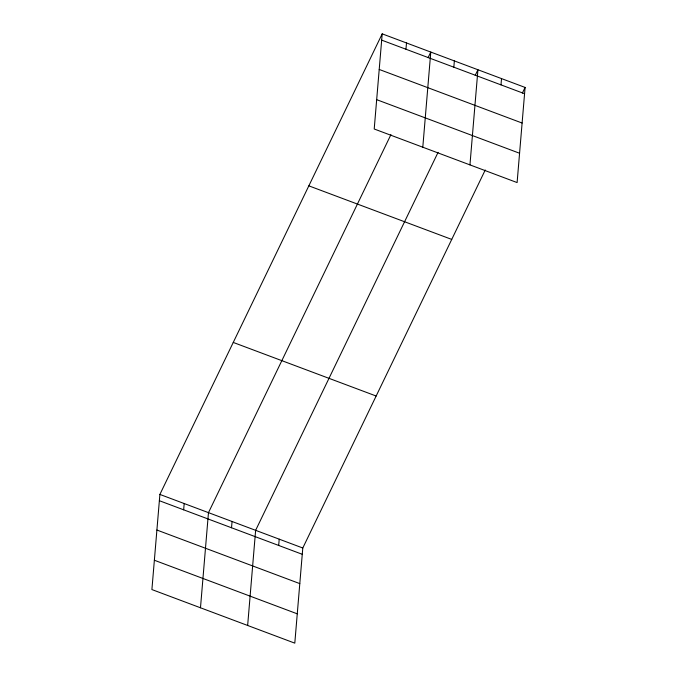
<?xml version="1.0" encoding="UTF-8"?>
<svg xmlns="http://www.w3.org/2000/svg" width="677" height="677" viewBox="0 0 677 677"><rect width="100%" height="100%" fill="white"/><g stroke="black" fill="none" stroke-linecap="round" stroke-linejoin="round"><path stroke-width="1.02" d="M382.2 33.85L374.212 128.994L517.11 182.57L525.098 87.435L382.2 33.85L159.89 494.43L151.902 589.565L294.8 643.15L302.788 548.006L485.248 169.995M183.662 509.815L184.186 503.536M200.485 607.785L208.474 512.65L390.934 134.63M231.526 527.764L232.059 521.485M247.647 625.472L255.635 530.328L438.087 152.317M278.687 545.45L279.212 539.171M405.963 49.235L406.496 42.956M422.795 147.205L430.784 52.07L428.067 57.697M453.835 67.192L454.36 60.905M469.948 164.892L477.937 69.748L475.22 75.375M500.988 84.87L501.522 78.591M522.382 93.062L525.098 87.435M381.676 40.129L524.565 93.714M379.213 69.452L522.102 123.036M376.674 99.663L519.572 153.247M308.839 185.845L451.737 239.421M233.252 342.435L376.15 396.02M159.89 494.43L302.788 548.006M159.366 500.709L302.264 554.294M156.903 530.032L299.801 583.616M154.364 560.243L297.262 613.827"/></g></svg>
